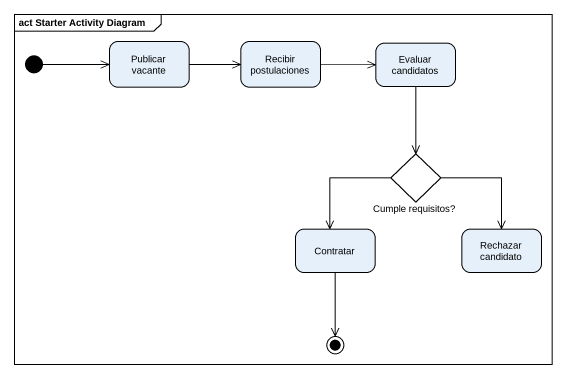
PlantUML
@startuml
mainframe act Starter Activity Diagram
hide empty description
state "Publicar vacante" as Publicar_vacante
state "Recibir postulaciones" as Recibir_postulaciones
state "Evaluar candidatos" as Evaluar_candidatos
state "Cumple requisitos?" as Cumple_requisitos <<choice>>
state Contratar
state "Rechazar candidato" as Rechazar_candidato
[*] -right-> Publicar_vacante
Publicar_vacante -right-> Recibir_postulaciones
Recibir_postulaciones -right-> Evaluar_candidatos
Evaluar_candidatos --> Cumple_requisitos
Cumple_requisitos --> Contratar
Cumple_requisitos --> Rechazar_candidato
Contratar --> [*]
@enduml
